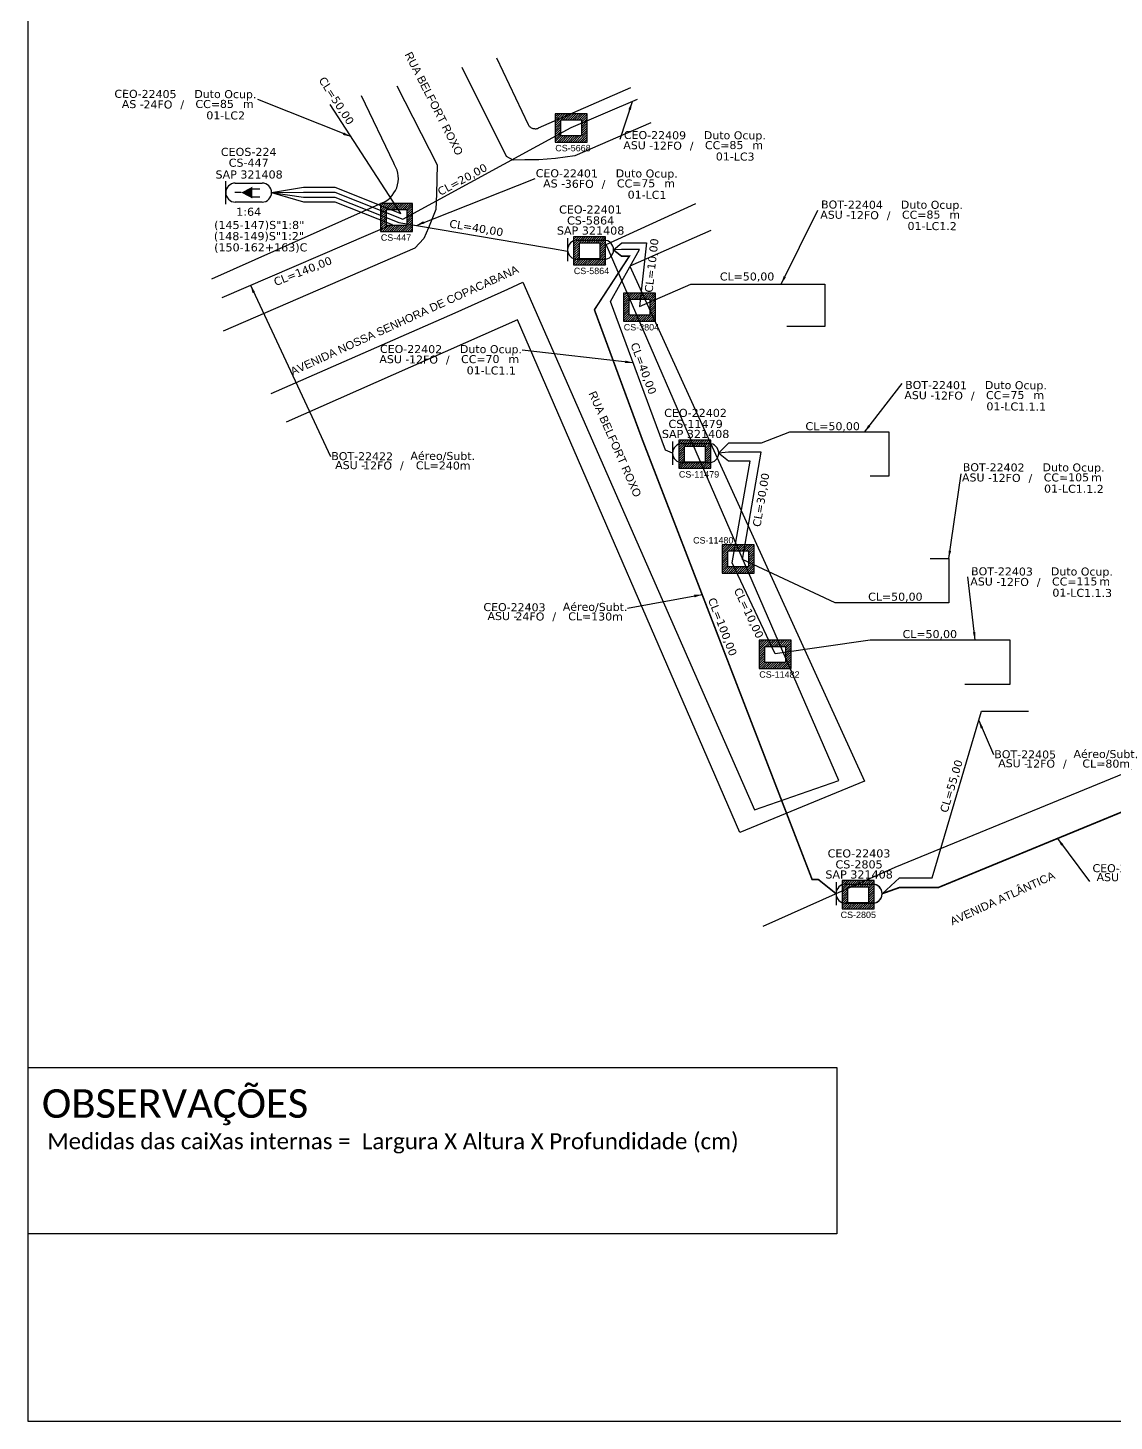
# Model space of a CAD drawing. Extents: x -89 to 749, y 705 to 1299.
# Drawn here: x -89.3 to 182, y 705 to 1053.1 of the extents above; entities that cross this region are included whole.
import ezdxf
from ezdxf.enums import TextEntityAlignment as Align

# ---------------------------------------------------------------- set-up
doc = ezdxf.new("R2010")
doc.units = 0
for name, color, linetype in [('10.0-Cartográfico', 252, 'Continuous'), ('10.1-Caixas Subterrâneas', 5, 'Continuous'), ('20.4-CEOS', 1, 'Continuous'), ('20.5-CEO', 1, 'Continuous'), ('CAP a instalar', 1, 'Continuous'), ('celulas gpon', 7, 'Continuous'), ('label_cabos', 7, 'Continuous'), ('Legenda', 1, 'Continuous'), ('Segmento de Logradouro Texto', 238, 'Continuous')]:
    doc.layers.add(name, color=color, linetype=linetype)
doc.layers.add('EXTRA', color=50, linetype='Continuous', plot=False)
doc.styles.add('ARIAL', font='arial.ttf')
doc.styles.add('DIGICADE', font='')
doc.styles.add('siredit', font='verdana.ttf')
doc.styles.add('WMF-Calibri0', font='calibri.ttf')
doc.styles.get('DIGICADE').set_extended_font_data('Arial')
doc.linetypes.add('FENCELINE1', pattern='A,0.25,-0.1,[133,ltypeshp.shx,S=0.1,R=0,X=-0.1,Y=0],-0.1,1', length=1.45)
doc.dimstyles.new('CC', dxfattribs={"dimtxt": 1, "dimasz": 2, "dimexe": 0.18, "dimexo": 0.0625, "dimgap": 0.09, "dimtad": 0, "dimdec": 0, "dimrnd": 1, "dimzin": 0, "dimdsep": 46, "dimtxsty": 'siredit', "dimblk": 'NONE', "dimcen": 0, "dimse1": 1, "dimse2": 1, "dimsd1": 1, "dimsd2": 1, "dimclrt": 7, "dimadec": 0, "dimazin": 0, "dimtfac": 1, "dimtdec": 0, "dimtofl": 0, "dimtmove": 0, "dimatfit": 3, "dimfxl": 0, "dimtolj": 1, "dimtzin": 0, "dimarcsym": 0})

# ---------------------------------------------------------------- blocks, each defined once
blk = doc.blocks.new('*X72')
at = {"color": 0, "linetype": 'Continuous'}
for p, q in [((-1.25, 0.34099), (-0.49099, 1.1)), ((-1.25, 0.517767), (-0.667767, 1.1)), ((-1.25, 0.694544), (-0.844544, 1.1)), ((-1.25, 0.87132), (-1.02132, 1.1)), ((-1.25, 1.048097), (-1.198097, 1.1)), ((-0.789214, 0.625), (-0.314214, 1.1)), ((-0.612437, 0.625), (-0.137437, 1.1)), ((-0.43566, 0.625), (0.03934, 1.1)), ((-0.258883, 0.625), (0.216117, 1.1)), ((-0.082107, 0.625), (0.392893, 1.1)), ((0.09467, 0.625), (0.56967, 1.1)), ((0.271447, 0.625), (0.746447, 1.1)), ((0.448223, 0.625), (0.923223, 1.1)), ((0.625, 0.625), (1.1, 1.1)), ((-1.25, 0.164214), (-0.8035, 0.610714)), ((-1.25, -0.012563), (-0.8035, 0.433937)), ((-1.25, -0.18934), (-0.8035, 0.25716)), ((-1.25, -0.366117), (-0.8035, 0.080383)), ((0.801777, 0.625), (1.25, 1.073223)), ((0.8035, 0.449947), (1.25, 0.896447)), ((0.8035, 0.27317), (1.25, 0.71967)), ((0.8035, 0.096393), (1.25, 0.542893)), ((0.8035, -0.080383), (1.25, 0.366117)), ((0.8035, -0.25716), (1.25, 0.18934)), ((0.8035, -0.433937), (1.25, 0.012563)), ((-1.25, -0.542893), (-0.8035, -0.096393)), ((-1.25, -0.71967), (-0.8035, -0.27317)), ((-1.25, -0.896447), (-0.8035, -0.449947)), ((-1.25, -1.073223), (-0.801777, -0.625)), ((-1.1, -1.1), (-0.625, -0.625)), ((-0.923223, -1.1), (-0.448223, -0.625)), ((-0.746447, -1.1), (-0.271447, -0.625)), ((-0.56967, -1.1), (-0.09467, -0.625)), ((-0.392893, -1.1), (0.082107, -0.625)), ((-0.216117, -1.1), (0.258883, -0.625)), ((-0.03934, -1.1), (0.43566, -0.625)), ((0.137437, -1.1), (0.612437, -0.625)), ((0.314214, -1.1), (0.789214, -0.625)), ((0.49099, -1.1), (1.25, -0.34099)), ((0.667767, -1.1), (1.25, -0.517767)), ((0.8035, -0.610714), (1.25, -0.164214)), ((0.844544, -1.1), (1.25, -0.694544)), ((1.02132, -1.1), (1.25, -0.87132)), ((1.198097, -1.1), (1.25, -1.048097))]:
    blk.add_line(p, q, dxfattribs=at)
blk = doc.blocks.new('MANHOLE_MQ')
at = {"color": 0, "linetype": 'Continuous'}
for p, q in [((0.00000623, 0.00000569), (-0.00000627, 0.00000569)), ((-0.00000627, 0.00000569), (-0.00000627, -0.00000531)), ((0.00000623, -0.00000531), (0.00000623, 0.00000569)), ((-0.00000404, 0.00000331), (0.00000399, 0.00000331)), ((-0.00000404, -0.00000294), (-0.00000404, 0.00000331)), ((0.00000399, 0.00000331), (0.00000399, -0.00000294)), ((-0.00000627, -0.00000531), (0.00000623, -0.00000531)), ((0.00000399, -0.00000294), (-0.00000404, -0.00000294)), ((0.00000399, -0.00000294), (0.00000399, -0.00000294))]:
    blk.add_line(p, q, dxfattribs=at)
at = {"color": 0, "linetype": 'Continuous', "xscale": 5e-06, "yscale": 5e-06, "zscale": 1e-05}
blk.add_blockref('*X72', (-0.00000002, 0.00000019), dxfattribs=at)
blk = doc.blocks.new('*U99')
at = {"layer": '20.5-CEO'}
for p, q in [((-1.56, 1.26), (1.8, 1.26)), ((1.8, -1.13), (-1.56, -1.13))]:
    blk.add_line(p, q, dxfattribs=at)
blk.add_lwpolyline([(-2.75, 1.51), (-2.75, -1.38)], dxfattribs=at)
for centre, start, end in [((-1.56, 0.07), 90, 270), ((1.8, 0.07), 270, 90)]:
    blk.add_arc(centre, 1.2, start, end, dxfattribs=at)
at = {"layer": '20.5-CEO', "color": 7, "style": 'siredit'}
for tag, p in [('FID', (0.11, 5.61)), ('LOCAL', (0.12, 4.23)), ('SAP', (0.12, 2.97)), ('FIBRAS_RESERVA', (0.12, -1.94))]:
    blk.add_attdef(tag, text='', height=1.01, dxfattribs=at).set_placement(p, align=Align.TOP_CENTER)
for tag, flags, p in [('ID_ATIVIDADE', 3, (0.11, -3.51)), ('FATOR', 1, (0.11, -4.82))]:
    blk.add_attdef(tag, text='', height=1.01, dxfattribs=dict(at, flags=flags)).set_placement(p, align=Align.TOP_CENTER)
at = {"layer": '20.5-CEO', "color": 7, "style": 'siredit', "flags": 3}
blk.add_attdef('QTDE', (-4.88, -7.06), '', height=1.01, dxfattribs=at)
blk = doc.blocks.new('Inst CB DT OCUP CFOA-SM-AS-80-TS-36')
at = {"layer": 'label_cabos', "color": 0, "style": 'siredit'}
for tag, flags, p in [('ID_ATIVIDADE', 3, (1.31, 2.67)), ('FATOR', 1, (11.56, 2.55))]:
    blk.add_attdef(tag, text='', height=1, rotation=359.69, dxfattribs=dict(at, flags=flags)).set_placement(p, align=Align.MIDDLE_CENTER)
for tag, p in [('DESTINO_CABO', (3.13, 1.26)), ('TIPO_CABO', (13.11, 1.24)), ('TIPO_CABO', (1.76, 0)), ('CABO', (4.69, -0.05)), ('/', (7.71, -0.05)), ('LANCE', (10.91, 0)), ('UND', (15.96, 0)), ('FID', (13.15, -1.41))]:
    blk.add_attdef(tag, text='', height=1, rotation=359.69, dxfattribs=at).set_placement(p, align=Align.MIDDLE_CENTER)
blk.add_attdef('QTDE', (12.43, -0.47), '', height=1, rotation=359.69, dxfattribs=at)
blk = doc.blocks.new('_None')
blk = doc.blocks.new('Inst CB DT OCUP CFOA-SM-ASU-120-S-12')
at = {"layer": 'label_cabos', "color": 0, "style": 'siredit'}
for tag, flags, p in [('ID_ATIVIDADE', 3, (1.31, 2.67)), ('FATOR', 1, (11.56, 2.55))]:
    blk.add_attdef(tag, text='', height=1, rotation=359.69, dxfattribs=dict(at, flags=flags)).set_placement(p, align=Align.MIDDLE_CENTER)
for tag, p in [('DESTINO_CABO', (3.13, 1.26)), ('TIPO_CABO', (13.11, 1.24)), ('TIPO_CABO', (1.26, 0)), ('CABO', (4.69, -0.05)), ('/', (7.71, -0.05)), ('LANCE', (10.91, 0)), ('UND', (15.96, 0)), ('FID', (13.15, -1.41))]:
    blk.add_attdef(tag, text='', height=1, rotation=359.69, dxfattribs=at).set_placement(p, align=Align.MIDDLE_CENTER)
blk.add_attdef('QTDE', (12.43, -0.47), '', height=1, rotation=359.69, dxfattribs=at)
blk = doc.blocks.new('LEGENDA DOS CABOS')
at = {"layer": 'EXTRA', "color": 0, "style": 'siredit'}
for tag, p in [('ID', (4.6, 0.97)), ('XX', (9.03, 0.97))]:
    blk.add_attdef(tag, text='', height=0.48, rotation=359.69, dxfattribs=at).set_placement(p, align=Align.MIDDLE_CENTER)
at = {"layer": 'Legenda', "color": 0, "style": 'siredit'}
for tag, p in [('TIPO_CABO', (1.31, 0)), ('CABO', (4.69, -0.05)), ('/', (6.81, -0.05)), ('METROS', (10.03, -0.05))]:
    blk.add_attdef(tag, text='', height=0.8, rotation=359.69, dxfattribs=at).set_placement(p, align=Align.MIDDLE_CENTER)
blk = doc.blocks.new('Inst CB DT OCUP CFOA-SM-AS-80-TS-24')
at = {"layer": 'label_cabos', "color": 0, "style": 'siredit'}
for tag, flags, p in [('ID_ATIVIDADE', 3, (1.31, 2.67)), ('FATOR', 1, (11.56, 2.55))]:
    blk.add_attdef(tag, text='', height=1, rotation=359.69, dxfattribs=dict(at, flags=flags)).set_placement(p, align=Align.MIDDLE_CENTER)
for tag, p in [('DESTINO_CABO', (3.13, 1.26)), ('TIPO_CABO', (13.11, 1.24)), ('TIPO_CABO', (1.76, 0)), ('CABO', (4.69, -0.05)), ('/', (7.71, -0.05)), ('LANCE', (10.91, 0)), ('UND', (15.96, 0)), ('FID', (13.15, -1.41))]:
    blk.add_attdef(tag, text='', height=1, rotation=359.69, dxfattribs=at).set_placement(p, align=Align.MIDDLE_CENTER)
blk.add_attdef('QTDE', (12.43, -0.47), '', height=1, rotation=359.69, dxfattribs=at)

msp = doc.modelspace()

# ---------------------------------------------------------------- linework, layer by layer
msp.add_lwpolyline([(-89.32, 705.02), (749.25, 705.02), (749.25, 1299.02), (-89.32, 1299.02), (-89.32, 705.02)])
at = {"color": 1}
for points in [[(112.55, 839.7), (112.55, 833.93)], [(114.95, 839.21), (121.66, 839.21)], [(114.95, 834.42), (121.59, 834.42)]]:
    msp.add_lwpolyline(points, dxfattribs=at)
at = {"color": 7}
msp.add_lwpolyline([(-89.24, 793.42), (112.74, 793.42), (112.74, 751.85), (-89.24, 751.85)], close=True, dxfattribs=at)
at = {"color": 1}
for centre, start, end in [((114.95, 836.81), 90, 270), ((121.66, 836.81), 268.3302, 90)]:
    msp.add_arc(centre, 2.39, start, end, dxfattribs=at)
at = {"layer": '10.0-Cartográfico', "color": 4}
for points in [[(27.75, 1045.62), (35.63, 1029.03), (35.71, 1028.85), (35.83, 1028.69), (35.95, 1028.55), (36.1, 1028.42), (36.26, 1028.3), (36.42, 1028.19), (36.61, 1028.1), (36.79, 1028.03), (36.99, 1027.98), (37.2, 1027.97), (37.4, 1027.95), (37.61, 1027.95), (37.81, 1027.99), (38, 1028.03), (38.25, 1028.12), (61.32, 1038.26)], [(66.25, 1029.45), (47.3, 1021.16), (42.49, 1020.51), (38.32, 1020.17), (34.78, 1020.13), (31.89, 1020.09), (30.27, 1020.97), (19.13, 1043.2)], [(2.85, 1038.64), (12.91, 1018.89), (12.77, 1011.69), (12.59, 1007.77), (10.77, 1003.17), (9.62, 1000.54), (7.3, 998.12), (-40.51, 977.33)], [(-43.37, 990.43), (-0.08, 1009.75), (0.56, 1010.21), (1.14, 1010.7), (1.66, 1011.27), (2.1, 1011.88), (2.48, 1012.54), (2.8, 1013.21), (3.02, 1013.92), (3.17, 1014.66), (3.22, 1015.4), (3.21, 1016.14), (3.1, 1016.86), (2.92, 1017.58), (2.63, 1018.28), (2.29, 1018.95), (2.07, 1019.31), (-6.01, 1036.15)], [(-28.53, 961.75), (17.44, 981.92), (30.59, 987.89), (34.35, 989.63), (92.16, 857.8), (113.24, 865.08), (55.11, 999.03), (77.56, 1009.23)], [(81.3, 1002.53), (61.05, 993.57), (119.67, 864.93), (88.48, 852.06), (32.96, 980.17), (-24.82, 954.58)], [(94.38, 828.68), (127.29, 843.45), (297.44, 913.21), (297.81, 913.39), (298.14, 913.59), (298.45, 913.83), (298.73, 914.11), (298.98, 914.4), (299.21, 914.73), (299.38, 915.07), (299.52, 915.42), (299.63, 915.78), (299.68, 916.16), (299.7, 916.54), (299.67, 916.92), (299.61, 917.29), (299.49, 917.65), (299.31, 918.05), (280.04, 955.14)]]:
    msp.add_lwpolyline(points, dxfattribs=at)
at = {"layer": '20.4-CEOS', "color": 5}
for p, q in [((-37.5, 1014.36), (-30.82, 1014.36)), ((-30.82, 1009.59), (-37.5, 1009.59))]:
    msp.add_line(p, q, dxfattribs=at)
for points in [[(-39.89, 1009.1), (-39.89, 1014.85)], [(-36.01, 1011.98), (-37.61, 1011.98)], [(-33.37, 1012.92), (-31.34, 1012.92)], [(-33.37, 1010.94), (-31.34, 1010.94)]]:
    msp.add_lwpolyline(points, dxfattribs=at)
msp.add_lwpolyline([(-36.01, 1011.98, 0, 2.94, 0), (-33.25, 1011.98, 2.94, 2.94, 0)], format="xyseb", dxfattribs=at)
for centre, start, end in [((-37.5, 1011.98), 90, 270), ((-30.82, 1011.98), 270, 90)]:
    msp.add_arc(centre, 2.38, start, end, dxfattribs=at)
at = {"layer": '20.5-CEO', "color": 5}
for p, q in [((47.88, 1000.09), (54.59, 1000.09)), ((54.59, 995.3), (47.88, 995.3)), ((114.95, 839.21), (121.66, 839.21)), ((121.66, 834.42), (114.95, 834.42))]:
    msp.add_line(p, q, dxfattribs=at)
msp.add_lwpolyline([(45.49, 1000.58), (45.49, 994.81)], dxfattribs=at)
at = {"layer": '20.5-CEO', "color": 1}
msp.add_lwpolyline([(112.55, 839.7), (112.55, 833.93)], dxfattribs=at)
at = {"layer": '20.5-CEO', "color": 5}
for centre, start, end in [((47.88, 997.7), 90, 270), ((54.59, 997.7), 270, 90)]:
    msp.add_arc(centre, 2.39, start, end, dxfattribs=at)
at = {"layer": '20.5-CEO', "color": 1}
for centre, start, end in [((114.95, 836.81), 90, 270), ((121.66, 836.81), 270, 90)]:
    msp.add_arc(centre, 2.39, start, end, dxfattribs=at)
at = {"layer": 'CAP a instalar', "color": 7, "linetype": 'FENCELINE1', "ltscale": 5}
for points in [[(-28.43, 1011.97), (-20.46, 1012.09), (-12.61, 1012.09), (4.33, 1005.37), (46.36, 1028.26), (62.97, 1035.32)], [(-28.43, 1011.97), (-20.46, 1013.3), (-12.61, 1013.3), (3.87, 1006.77), (-13.81, 1033.96)], [(-28.43, 1011.97), (-20.46, 1009.66), (-12.61, 1009.66), (1.71, 1003.98), (-40.91, 985.69)], [(56.99, 997.7), (59.02, 999.44), (65.21, 999.44), (63.46, 983.49), (76.26, 989.13), (109.72, 989.13), (109.72, 978.55), (100.28, 978.55)], [(71.72, 946.87), (69.97, 947.6), (56.2, 984.75), (63.47, 997.77), (58.93, 997.78), (56.94, 997.66)], [(121.09, 941.23), (125.84, 941.23), (125.84, 952.11), (100.89, 952.11), (93.86, 949.36), (85.68, 949.36), (83.22, 946.87)], [(136.09, 920.52), (140.69, 920.52), (140.69, 909.51), (112.35, 909.51), (89.17, 920.32), (93.86, 947.1), (85.68, 947.1), (83.22, 946.87)], [(144.75, 889.15), (156.06, 889.15), (156.06, 900.19), (121.07, 900.19), (97.31, 896.73), (86.61, 919.46), (91.06, 944.85), (85.68, 944.85), (83.22, 946.87)], [(124.05, 836.81), (128.39, 840.8), (136.55, 840.8), (148.87, 882.42), (160.59, 882.42)]]:
    msp.add_lwpolyline(points, dxfattribs=at)
at = {"layer": 'CAP a instalar', "color": 5, "linetype": 'FENCELINE1', "ltscale": 5}
msp.add_lwpolyline([(-28.43, 1011.97), (-20.46, 1010.87), (-12.61, 1010.87), (3.36, 1004.54), (33.35, 999.42), (41.71, 997.99), (45.49, 997.35)], dxfattribs=at)
at = {"layer": 'CAP a instalar', "color": 1, "linetype": 'FENCELINE1', "ltscale": 5, "const_width": 0.4}
for points in [[(56.94, 997.66), (58.93, 996.12), (60.94, 996.12), (52.19, 982.71), (64.11, 950.39), (106.57, 840.35), (108.1, 840.37), (112.55, 836.81)], [(124.05, 836.81), (128.39, 838.35), (138.09, 838.35), (247.26, 883.29), (248.73, 888.29), (252.55, 888.24), (254.25, 890.69)]]:
    msp.add_lwpolyline(points, dxfattribs=at)

# ---------------------------------------------------------------- block references
at = {"layer": '10.1-Caixas Subterrâneas', "color": 30, "xscale": 639575.1086223164, "yscale": 639575.1086223164, "zscale": 639575.1086223164}
for p, rotation in [((46.36, 1028.26), 180.0000000000629), ((2.78, 1005.9), 180.000000000063), ((50.99, 997.56), 180.0000000000629), ((63.46, 983.49), 180.0000000000628), ((77.23, 946.74), 180.0000000000628), ((88.1, 920.56), 180.0000000000627), ((97.31, 896.73), 180.0000000000627), ((118.06, 836.68), 180.0000000000627)]:
    msp.add_blockref('MANHOLE_MQ', p, dxfattribs=dict(at, rotation=rotation))
at = {"layer": '20.5-CEO', "color": 0, "lineweight": 0}
ref = msp.add_blockref('*U99', (77.23, 946.74), dxfattribs=dict(at, xscale=2, yscale=2, zscale=2))
ref.add_attrib('LOCAL', 'CS-11479', dxfattribs={"color": 7, "height": 2.028, "style": 'siredit'}).set_placement((77.47, 955.2), align=Align.TOP_CENTER)
ref.add_attrib('SAP', 'SAP 321408', dxfattribs={"color": 7, "height": 2.028, "style": 'siredit'}).set_placement((77.47, 952.69), align=Align.TOP_CENTER)
ref.add_attrib('FID', 'CEO-22402', dxfattribs={"layer": '20.4-CEOS', "color": 7, "height": 2.019, "style": 'siredit'}).set_placement((77.45, 957.95), align=Align.TOP_CENTER)
at = {"layer": 'label_cabos', "color": 0, "lineweight": 0}
ref = msp.add_blockref('Inst CB DT OCUP CFOA-SM-AS-80-TS-24', (-66.21, 1034.1), dxfattribs=dict(at, xscale=2, yscale=2, zscale=2))
ref.add_attrib('DESTINO_CABO', 'CEO-22405', dxfattribs={"color": 0, "height": 2, "rotation": 359.69, "style": 'siredit'}).set_placement((-59.94, 1036.63), align=Align.MIDDLE_CENTER)
ref.add_attrib('CABO', '24FO', dxfattribs={"color": 0, "height": 2, "rotation": 359.69, "style": 'siredit'}).set_placement((-56.83, 1034), align=Align.MIDDLE_CENTER)
ref.add_attrib('TIPO_CABO', 'Duto Ocup.', dxfattribs={"color": 0, "height": 2, "rotation": 359.69, "style": 'siredit'}).set_placement((-39.99, 1036.59), align=Align.MIDDLE_CENTER)
ref.add_attrib('/', '/', dxfattribs={"color": 0, "height": 2, "rotation": 359.69, "style": 'siredit'}).set_placement((-50.78, 1034), align=Align.MIDDLE_CENTER)
ref.add_attrib('TIPO_CABO', 'AS - ', dxfattribs={"color": 0, "height": 2, "rotation": 359.69, "style": 'siredit'}).set_placement((-62.68, 1034.09), align=Align.MIDDLE_CENTER)
ref.add_attrib('FID', '01-LC2', dxfattribs={"color": 0, "height": 2, "rotation": 359.69, "style": 'siredit'}).set_placement((-39.91, 1031.27), align=Align.MIDDLE_CENTER)
ref.add_attrib('LANCE', 'CC=', dxfattribs={"color": 0, "height": 2, "rotation": 359.69, "style": 'siredit'}).set_placement((-44.39, 1034.11), align=Align.MIDDLE_CENTER)
ref.add_attrib('QTDE', '85', (-41.35, 1033.15), dxfattribs={"color": 0, "height": 2, "rotation": 359.69, "style": 'siredit'})
ref.add_attrib('UND', 'm', dxfattribs={"color": 0, "height": 2, "rotation": 359.69, "style": 'siredit'}).set_placement((-34.28, 1034.11), align=Align.MIDDLE_CENTER)
ref = msp.add_blockref('Inst CB DT OCUP CFOA-SM-ASU-120-S-12', (61.05, 1023.81), dxfattribs=dict(at, xscale=2, yscale=2, zscale=2))
ref.add_attrib('DESTINO_CABO', 'CEO-22409', dxfattribs={"color": 0, "height": 2, "rotation": 359.69, "style": 'siredit'}).set_placement((67.32, 1026.34), align=Align.MIDDLE_CENTER)
ref.add_attrib('CABO', '12FO', dxfattribs={"color": 0, "height": 2, "rotation": 359.69, "style": 'siredit'}).set_placement((70.43, 1023.71), align=Align.MIDDLE_CENTER)
ref.add_attrib('TIPO_CABO', 'Duto Ocup.', dxfattribs={"color": 0, "height": 2, "rotation": 359.69, "style": 'siredit'}).set_placement((87.27, 1026.3), align=Align.MIDDLE_CENTER)
ref.add_attrib('/', '/', dxfattribs={"color": 0, "height": 2, "rotation": 359.69, "style": 'siredit'}).set_placement((76.48, 1023.71), align=Align.MIDDLE_CENTER)
ref.add_attrib('TIPO_CABO', 'ASU - ', dxfattribs={"color": 0, "height": 2, "rotation": 359.69, "style": 'siredit'}).set_placement((63.58, 1023.81), align=Align.MIDDLE_CENTER)
ref.add_attrib('FID', '01-LC3', dxfattribs={"color": 0, "height": 2, "rotation": 359.69, "style": 'siredit'}).set_placement((87.35, 1020.99), align=Align.MIDDLE_CENTER)
ref.add_attrib('LANCE', 'CC=', dxfattribs={"color": 0, "height": 2, "rotation": 359.69, "style": 'siredit'}).set_placement((82.87, 1023.82), align=Align.MIDDLE_CENTER)
ref.add_attrib('QTDE', '85', (85.91, 1022.87), dxfattribs={"color": 0, "height": 2, "rotation": 359.69, "style": 'siredit'})
ref.add_attrib('UND', 'm', dxfattribs={"color": 0, "height": 2, "rotation": 359.69, "style": 'siredit'}).set_placement((92.98, 1023.82), align=Align.MIDDLE_CENTER)
ref = msp.add_blockref('Inst CB DT OCUP CFOA-SM-AS-80-TS-36', (39.04, 1014.27), dxfattribs=dict(at, xscale=2, yscale=2, zscale=2))
ref.add_attrib('DESTINO_CABO', 'CEO-22401', dxfattribs={"color": 0, "height": 2, "rotation": 359.69, "style": 'siredit'}).set_placement((45.3, 1016.79), align=Align.MIDDLE_CENTER)
ref.add_attrib('CABO', '36FO', dxfattribs={"color": 0, "height": 2, "rotation": 359.69, "style": 'siredit'}).set_placement((48.41, 1014.16), align=Align.MIDDLE_CENTER)
ref.add_attrib('TIPO_CABO', 'Duto Ocup.', dxfattribs={"color": 0, "height": 2, "rotation": 359.69, "style": 'siredit'}).set_placement((65.26, 1016.76), align=Align.MIDDLE_CENTER)
ref.add_attrib('/', '/', dxfattribs={"color": 0, "height": 2, "rotation": 359.69, "style": 'siredit'}).set_placement((54.47, 1014.16), align=Align.MIDDLE_CENTER)
ref.add_attrib('TIPO_CABO', 'AS - ', dxfattribs={"color": 0, "height": 2, "rotation": 359.69, "style": 'siredit'}).set_placement((42.56, 1014.26), align=Align.MIDDLE_CENTER)
ref.add_attrib('FID', '01-LC1', dxfattribs={"color": 0, "height": 2, "rotation": 359.69, "style": 'siredit'}).set_placement((65.33, 1011.44), align=Align.MIDDLE_CENTER)
ref.add_attrib('LANCE', 'CC=', dxfattribs={"color": 0, "height": 2, "rotation": 359.69, "style": 'siredit'}).set_placement((60.86, 1014.27), align=Align.MIDDLE_CENTER)
ref.add_attrib('QTDE', '75', (63.9, 1013.32), dxfattribs={"color": 0, "height": 2, "rotation": 359.69, "style": 'siredit'})
ref.add_attrib('UND', 'm', dxfattribs={"color": 0, "height": 2, "rotation": 359.69, "style": 'siredit'}).set_placement((70.97, 1014.27), align=Align.MIDDLE_CENTER)
ref = msp.add_blockref('Inst CB DT OCUP CFOA-SM-ASU-120-S-12', (110.26, 1006.45), dxfattribs=dict(at, xscale=2, yscale=2, zscale=2))
ref.add_attrib('DESTINO_CABO', 'BOT-22404', dxfattribs={"color": 0, "height": 2, "rotation": 359.69, "style": 'siredit'}).set_placement((116.52, 1008.97), align=Align.MIDDLE_CENTER)
ref.add_attrib('CABO', '12FO', dxfattribs={"color": 0, "height": 2, "rotation": 359.69, "style": 'siredit'}).set_placement((119.63, 1006.34), align=Align.MIDDLE_CENTER)
ref.add_attrib('TIPO_CABO', 'Duto Ocup.', dxfattribs={"color": 0, "height": 2, "rotation": 359.69, "style": 'siredit'}).set_placement((136.47, 1008.94), align=Align.MIDDLE_CENTER)
ref.add_attrib('/', '/', dxfattribs={"color": 0, "height": 2, "rotation": 359.69, "style": 'siredit'}).set_placement((125.69, 1006.34), align=Align.MIDDLE_CENTER)
ref.add_attrib('TIPO_CABO', 'ASU - ', dxfattribs={"color": 0, "height": 2, "rotation": 359.69, "style": 'siredit'}).set_placement((112.78, 1006.44), align=Align.MIDDLE_CENTER)
ref.add_attrib('FID', '01-LC1.2', dxfattribs={"color": 0, "height": 2, "rotation": 359.69, "style": 'siredit'}).set_placement((136.55, 1003.62), align=Align.MIDDLE_CENTER)
ref.add_attrib('LANCE', 'CC=', dxfattribs={"color": 0, "height": 2, "rotation": 359.69, "style": 'siredit'}).set_placement((132.08, 1006.45), align=Align.MIDDLE_CENTER)
ref.add_attrib('QTDE', '85', (135.12, 1005.5), dxfattribs={"color": 0, "height": 2, "rotation": 359.69, "style": 'siredit'})
ref.add_attrib('UND', 'm', dxfattribs={"color": 0, "height": 2, "rotation": 359.69, "style": 'siredit'}).set_placement((142.19, 1006.45), align=Align.MIDDLE_CENTER)
ref = msp.add_blockref('Inst CB DT OCUP CFOA-SM-ASU-120-S-12', (0.13, 970.37), dxfattribs=dict(at, xscale=2, yscale=2, zscale=2))
ref.add_attrib('DESTINO_CABO', 'CEO-22402', dxfattribs={"color": 0, "height": 2, "rotation": 359.69, "style": 'siredit'}).set_placement((6.4, 972.89), align=Align.MIDDLE_CENTER)
ref.add_attrib('CABO', '12FO', dxfattribs={"color": 0, "height": 2, "rotation": 359.69, "style": 'siredit'}).set_placement((9.5, 970.27), align=Align.MIDDLE_CENTER)
ref.add_attrib('TIPO_CABO', 'Duto Ocup.', dxfattribs={"color": 0, "height": 2, "rotation": 359.69, "style": 'siredit'}).set_placement((26.35, 972.86), align=Align.MIDDLE_CENTER)
ref.add_attrib('/', '/', dxfattribs={"color": 0, "height": 2, "rotation": 359.69, "style": 'siredit'}).set_placement((15.56, 970.27), align=Align.MIDDLE_CENTER)
ref.add_attrib('TIPO_CABO', 'ASU - ', dxfattribs={"color": 0, "height": 2, "rotation": 359.69, "style": 'siredit'}).set_placement((2.66, 970.36), align=Align.MIDDLE_CENTER)
ref.add_attrib('FID', '01-LC1.1', dxfattribs={"color": 0, "height": 2, "rotation": 359.69, "style": 'siredit'}).set_placement((26.43, 967.54), align=Align.MIDDLE_CENTER)
ref.add_attrib('LANCE', 'CC=', dxfattribs={"color": 0, "height": 2, "rotation": 359.69, "style": 'siredit'}).set_placement((21.95, 970.37), align=Align.MIDDLE_CENTER)
ref.add_attrib('QTDE', '70', (24.99, 969.42), dxfattribs={"color": 0, "height": 2, "rotation": 359.69, "style": 'siredit'})
ref.add_attrib('UND', 'm', dxfattribs={"color": 0, "height": 2, "rotation": 359.69, "style": 'siredit'}).set_placement((32.06, 970.37), align=Align.MIDDLE_CENTER)
ref = msp.add_blockref('Inst CB DT OCUP CFOA-SM-ASU-120-S-12', (131.25, 961.37), dxfattribs=dict(at, xscale=2, yscale=2, zscale=2))
ref.add_attrib('DESTINO_CABO', 'BOT-22401', dxfattribs={"color": 0, "height": 2, "rotation": 359.69, "style": 'siredit'}).set_placement((137.52, 963.89), align=Align.MIDDLE_CENTER)
ref.add_attrib('CABO', '12FO', dxfattribs={"color": 0, "height": 2, "rotation": 359.69, "style": 'siredit'}).set_placement((140.63, 961.27), align=Align.MIDDLE_CENTER)
ref.add_attrib('TIPO_CABO', 'Duto Ocup.', dxfattribs={"color": 0, "height": 2, "rotation": 359.69, "style": 'siredit'}).set_placement((157.47, 963.86), align=Align.MIDDLE_CENTER)
ref.add_attrib('/', '/', dxfattribs={"color": 0, "height": 2, "rotation": 359.69, "style": 'siredit'}).set_placement((146.68, 961.27), align=Align.MIDDLE_CENTER)
ref.add_attrib('TIPO_CABO', 'ASU - ', dxfattribs={"color": 0, "height": 2, "rotation": 359.69, "style": 'siredit'}).set_placement((133.78, 961.36), align=Align.MIDDLE_CENTER)
ref.add_attrib('FID', '01-LC1.1.1', dxfattribs={"color": 0, "height": 2, "rotation": 359.69, "style": 'siredit'}).set_placement((157.55, 958.54), align=Align.MIDDLE_CENTER)
ref.add_attrib('LANCE', 'CC=', dxfattribs={"color": 0, "height": 2, "rotation": 359.69, "style": 'siredit'}).set_placement((153.07, 961.37), align=Align.MIDDLE_CENTER)
ref.add_attrib('QTDE', '75', (156.11, 960.42), dxfattribs={"color": 0, "height": 2, "rotation": 359.69, "style": 'siredit'})
ref.add_attrib('UND', 'm', dxfattribs={"color": 0, "height": 2, "rotation": 359.69, "style": 'siredit'}).set_placement((163.18, 961.37), align=Align.MIDDLE_CENTER)
ref = msp.add_blockref('LEGENDA DOS CABOS', (-14.3, 942.85), dxfattribs=dict(at, xscale=2, yscale=2, zscale=2))
ref.add_attrib('ID', 'BOT-22422', dxfattribs={"color": 0, "height": 2, "rotation": 359.69, "style": 'siredit'}).set_placement((-5.82, 946.11), align=Align.MIDDLE_CENTER)
ref.add_attrib('CABO', '12FO', dxfattribs={"color": 0, "height": 2, "rotation": 359.69, "style": 'siredit'}).set_placement((-1.97, 943.8), align=Align.MIDDLE_CENTER)
ref.add_attrib('METROS', 'CL=240m', dxfattribs={"color": 0, "height": 2, "rotation": 359.69, "style": 'siredit'}).set_placement((14.42, 943.8), align=Align.MIDDLE_CENTER)
ref.add_attrib('XX', 'Aéreo/Subt.', dxfattribs={"color": 0, "height": 2, "rotation": 359.69, "style": 'siredit'}).set_placement((14.31, 946.19), align=Align.MIDDLE_CENTER)
ref.add_attrib('/', '/', dxfattribs={"color": 0, "height": 2, "rotation": 359.69, "style": 'siredit'}).set_placement((4.08, 943.8), align=Align.MIDDLE_CENTER)
ref.add_attrib('TIPO_CABO', 'ASU -', dxfattribs={"color": 0, "height": 2, "rotation": 359.69, "style": 'siredit'}).set_placement((-8.82, 943.89), align=Align.MIDDLE_CENTER)
ref = msp.add_blockref('Inst CB DT OCUP CFOA-SM-ASU-120-S-12', (145.66, 940.81), dxfattribs=dict(at, xscale=2, yscale=2, zscale=2))
ref.add_attrib('DESTINO_CABO', 'BOT-22402', dxfattribs={"color": 0, "height": 2, "rotation": 359.69, "style": 'siredit'}).set_placement((151.92, 943.33), align=Align.MIDDLE_CENTER)
ref.add_attrib('CABO', '12FO', dxfattribs={"color": 0, "height": 2, "rotation": 359.69, "style": 'siredit'}).set_placement((155.03, 940.7), align=Align.MIDDLE_CENTER)
ref.add_attrib('TIPO_CABO', 'Duto Ocup.', dxfattribs={"color": 0, "height": 2, "rotation": 359.69, "style": 'siredit'}).set_placement((171.87, 943.3), align=Align.MIDDLE_CENTER)
ref.add_attrib('/', '/', dxfattribs={"color": 0, "height": 2, "rotation": 359.69, "style": 'siredit'}).set_placement((161.09, 940.7), align=Align.MIDDLE_CENTER)
ref.add_attrib('TIPO_CABO', 'ASU - ', dxfattribs={"color": 0, "height": 2, "rotation": 359.69, "style": 'siredit'}).set_placement((148.18, 940.8), align=Align.MIDDLE_CENTER)
ref.add_attrib('FID', '01-LC1.1.2', dxfattribs={"color": 0, "height": 2, "rotation": 359.69, "style": 'siredit'}).set_placement((171.95, 937.98), align=Align.MIDDLE_CENTER)
ref.add_attrib('LANCE', 'CC=', dxfattribs={"color": 0, "height": 2, "rotation": 359.69, "style": 'siredit'}).set_placement((167.48, 940.81), align=Align.MIDDLE_CENTER)
ref.add_attrib('QTDE', '105', (170.52, 939.86), dxfattribs={"color": 0, "height": 2, "rotation": 359.69, "style": 'siredit'})
ref.add_attrib('UND', 'm', dxfattribs={"color": 0, "height": 2, "rotation": 359.69, "style": 'siredit'}).set_placement((177.59, 940.81), align=Align.MIDDLE_CENTER)
ref = msp.add_blockref('Inst CB DT OCUP CFOA-SM-ASU-120-S-12', (147.73, 914.81), dxfattribs=dict(at, xscale=2, yscale=2, zscale=2))
ref.add_attrib('DESTINO_CABO', 'BOT-22403', dxfattribs={"color": 0, "height": 2, "rotation": 359.69, "style": 'siredit'}).set_placement((153.99, 917.33), align=Align.MIDDLE_CENTER)
ref.add_attrib('CABO', '12FO', dxfattribs={"color": 0, "height": 2, "rotation": 359.69, "style": 'siredit'}).set_placement((157.1, 914.71), align=Align.MIDDLE_CENTER)
ref.add_attrib('TIPO_CABO', 'Duto Ocup.', dxfattribs={"color": 0, "height": 2, "rotation": 359.69, "style": 'siredit'}).set_placement((173.95, 917.3), align=Align.MIDDLE_CENTER)
ref.add_attrib('/', '/', dxfattribs={"color": 0, "height": 2, "rotation": 359.69, "style": 'siredit'}).set_placement((163.16, 914.71), align=Align.MIDDLE_CENTER)
ref.add_attrib('TIPO_CABO', 'ASU - ', dxfattribs={"color": 0, "height": 2, "rotation": 359.69, "style": 'siredit'}).set_placement((150.26, 914.8), align=Align.MIDDLE_CENTER)
ref.add_attrib('FID', '01-LC1.1.3', dxfattribs={"color": 0, "height": 2, "rotation": 359.69, "style": 'siredit'}).set_placement((174.03, 911.98), align=Align.MIDDLE_CENTER)
ref.add_attrib('LANCE', 'CC=', dxfattribs={"color": 0, "height": 2, "rotation": 359.69, "style": 'siredit'}).set_placement((169.55, 914.81), align=Align.MIDDLE_CENTER)
ref.add_attrib('QTDE', '115', (172.59, 913.86), dxfattribs={"color": 0, "height": 2, "rotation": 359.69, "style": 'siredit'})
ref.add_attrib('UND', 'm', dxfattribs={"color": 0, "height": 2, "rotation": 359.69, "style": 'siredit'}).set_placement((179.66, 914.81), align=Align.MIDDLE_CENTER)
ref = msp.add_blockref('LEGENDA DOS CABOS', (23.75, 905.13), dxfattribs=dict(at, xscale=2, yscale=2, zscale=2))
ref.add_attrib('ID', 'CEO-22403', dxfattribs={"color": 0, "height": 2, "rotation": 359.69, "style": 'siredit'}).set_placement((32.23, 908.39), align=Align.MIDDLE_CENTER)
ref.add_attrib('CABO', '24FO', dxfattribs={"color": 0, "height": 2, "rotation": 359.69, "style": 'siredit'}).set_placement((36.08, 906.08), align=Align.MIDDLE_CENTER)
ref.add_attrib('METROS', 'CL=130m', dxfattribs={"color": 0, "height": 2, "rotation": 359.69, "style": 'siredit'}).set_placement((52.47, 906.08), align=Align.MIDDLE_CENTER)
ref.add_attrib('XX', 'Aéreo/Subt.', dxfattribs={"color": 0, "height": 2, "rotation": 359.69, "style": 'siredit'}).set_placement((52.37, 908.47), align=Align.MIDDLE_CENTER)
ref.add_attrib('/', '/', dxfattribs={"color": 0, "height": 2, "rotation": 359.69, "style": 'siredit'}).set_placement((42.14, 906.08), align=Align.MIDDLE_CENTER)
ref.add_attrib('TIPO_CABO', 'ASU -', dxfattribs={"color": 0, "height": 2, "rotation": 359.69, "style": 'siredit'}).set_placement((29.23, 906.17), align=Align.MIDDLE_CENTER)
ref = msp.add_blockref('LEGENDA DOS CABOS', (151.31, 868.36), dxfattribs=dict(at, xscale=2, yscale=2, zscale=2))
ref.add_attrib('ID', 'BOT-22405', dxfattribs={"color": 0, "height": 2, "rotation": 359.69, "style": 'siredit'}).set_placement((159.79, 871.62), align=Align.MIDDLE_CENTER)
ref.add_attrib('CABO', '12FO', dxfattribs={"color": 0, "height": 2, "rotation": 359.69, "style": 'siredit'}).set_placement((163.64, 869.31), align=Align.MIDDLE_CENTER)
ref.add_attrib('METROS', 'CL=80m', dxfattribs={"color": 0, "height": 2, "rotation": 359.69, "style": 'siredit'}).set_placement((180.03, 869.31), align=Align.MIDDLE_CENTER)
ref.add_attrib('XX', 'Aéreo/Subt.', dxfattribs={"color": 0, "height": 2, "rotation": 359.69, "style": 'siredit'}).set_placement((179.93, 871.71), align=Align.MIDDLE_CENTER)
ref.add_attrib('/', '/', dxfattribs={"color": 0, "height": 2, "rotation": 359.69, "style": 'siredit'}).set_placement((169.69, 869.31), align=Align.MIDDLE_CENTER)
ref.add_attrib('TIPO_CABO', 'ASU -', dxfattribs={"color": 0, "height": 2, "rotation": 359.69, "style": 'siredit'}).set_placement((156.79, 869.4), align=Align.MIDDLE_CENTER)
ref = msp.add_blockref('LEGENDA DOS CABOS', (175.88, 839.89), dxfattribs=dict(at, xscale=2, yscale=2, zscale=2))
ref.add_attrib('ID', 'CEO-22404', dxfattribs={"color": 0, "height": 2, "rotation": 359.69, "style": 'siredit'}).set_placement((184.36, 843.15), align=Align.MIDDLE_CENTER)
ref.add_attrib('CABO', '24FO', dxfattribs={"color": 0, "height": 2, "rotation": 359.69, "style": 'siredit'}).set_placement((188.21, 840.84), align=Align.MIDDLE_CENTER)
ref.add_attrib('METROS', 'CL=130m', dxfattribs={"color": 0, "height": 2, "rotation": 359.69, "style": 'siredit'}).set_placement((204.6, 840.84), align=Align.MIDDLE_CENTER)
ref.add_attrib('XX', 'Aéreo/Subt.', dxfattribs={"color": 0, "height": 2, "rotation": 359.69, "style": 'siredit'}).set_placement((204.49, 843.23), align=Align.MIDDLE_CENTER)
ref.add_attrib('/', '/', dxfattribs={"color": 0, "height": 2, "rotation": 359.69, "style": 'siredit'}).set_placement((194.26, 840.84), align=Align.MIDDLE_CENTER)
ref.add_attrib('TIPO_CABO', 'ASU -', dxfattribs={"color": 0, "height": 2, "rotation": 359.69, "style": 'siredit'}).set_placement((181.36, 840.93), align=Align.MIDDLE_CENTER)

# ---------------------------------------------------------------- texts
at = {"color": 7, "style": 'WMF-Calibri0'}
msp.add_text('OBSERVAÇÕES', height=7.1308, dxfattribs=at).set_placement((-85.83, 780.81))
at = {"color": 7, "insert": (-84.48, 776.97), "char_height": 4, "width": 658.8434, "attachment_point": 1, "style": 'WMF-Calibri0'}
msp.add_mtext('Medidas das caiXas internas =  Largura X Altura X Profundidade (cm)', dxfattribs=at)
at = {"layer": '10.1-Caixas Subterrâneas', "color": 30, "style": 'ARIAL'}
for s, p in [('CS-5668', (42.42, 1022.3)), ('CS-447', (-1.16, 999.95)), ('CS-5864', (47.05, 991.61)), ('CS-3804', (59.52, 977.54)), ('CS-11479', (73.29, 940.78)), ('CS-11480', (76.84, 924.3)), ('CS-11482', (93.37, 890.77)), ('CS-2805', (113.69, 830.73))]:
    msp.add_text(s, height=1.6, dxfattribs=at).set_placement(p)
at = {"layer": '20.4-CEOS', "color": 5, "style": 'siredit'}
for s, p in [('CEOS-224', (-34.16, 1023.16)), ('CS-447', (-34.16, 1020.46)), ('SAP 321408', (-34.06, 1017.52)), ('1:64', (-34.16, 1008.2)), ('CEO-22401', (51.21, 1008.77))]:
    msp.add_text(s, height=2.019, dxfattribs=at).set_placement(p, align=Align.TOP_CENTER)
for s, p in [('(145-147)S"1:8"', (-42.79, 1002.88)), ('(148-149)S"1:2"', (-42.86, 1000.1)), ('(150-162+163)C', (-42.79, 997.29))]:
    msp.add_text(s, height=2.0194, dxfattribs=at).set_placement(p)
at = {"layer": '20.4-CEOS', "color": 1, "style": 'siredit'}
msp.add_text('CEO-22403', height=2.019, dxfattribs=at).set_placement((118.28, 847.89), align=Align.TOP_CENTER)
at = {"layer": '20.5-CEO', "color": 5, "style": 'siredit'}
for s, p in [('CS-5864', (51.24, 1006.03)), ('SAP 321408', (51.24, 1003.51))]:
    msp.add_text(s, height=2.028, dxfattribs=at).set_placement(p, align=Align.TOP_CENTER)
at = {"layer": '20.5-CEO', "color": 1, "style": 'siredit'}
for s, p in [('SAP 321408', (118.3, 842.63)), ('CS-2805', (118.3, 845.15))]:
    msp.add_text(s, height=2.028, dxfattribs=at).set_placement(p, align=Align.TOP_CENTER)
at = {"layer": 'celulas gpon', "style": 'siredit'}
for s, rotation, p in [('CL=50,00', 303.0462, (-16.78, 1040.08)), ('CL=20,00', 28.54, (13.71, 1011.13)), ('CL=40,00', 350.4346, (15.84, 1003.3)), ('CL=10,00', 83.5891, (66.7, 986.9)), ('CL=140,00', 21.5124, (-27.42, 988.61)), ('CL=50,00', 0.0098, (83.52, 990.02)), ('CL=40,00', 290.4012, (61.17, 974.07)), ('CL=50,00', 0.0098, (104.9, 952.61)), ('CL=30,00', 80.4828, (93.66, 928.33)), ('CL=10,00', 295.2137, (86.96, 912.66)), ('CL=100,00', 291.0893, (80.52, 910.29)), ('CL=50,00', 0.0098, (120.56, 910.01)), ('CL=50,00', 0.0098, (129.17, 900.68)), ('CL=55,00', 73.4997, (140.36, 856.88))]:
    msp.add_text(s, height=2, rotation=rotation, dxfattribs=at).set_placement(p)
at = {"layer": 'Segmento de Logradouro Texto', "color": 5, "linetype": 'Continuous', "style": 'DIGICADE'}
for s, rotation, p in [('RUA BELFORT ROXO', 297.0603, (4.73, 1046.49)), ('AVENIDA NOSSA SENHORA DE COPACABANA', 24.4957, (-23.17, 966.27)), ('AVENIDA ATLÂNTICA', 24.4957, (141.58, 828.87))]:
    msp.add_text(s, height=2, rotation=rotation, dxfattribs=at).set_placement(p)
at = {"layer": 'Segmento de Logradouro Texto', "color": 7, "linetype": 'Continuous', "style": 'DIGICADE'}
msp.add_text('RUA BELFORT ROXO', height=2, rotation=293.7378, dxfattribs=at).set_placement((50.68, 961.82))

# ---------------------------------------------------------------- leaders
at = {"layer": 'label_cabos'}
for points in [[(-8.65, 1025.96), (-31.87, 1035.24)], [(61.61, 1034.63), (58.58, 1025.21)], [(7.71, 1003.8), (37.39, 1015.53)], [(98.84, 989.13), (107.98, 1007.62)], [(-33.73, 988.81), (-13.72, 946.08)], [(61.86, 969.47), (34.15, 972.62)], [(119.62, 952.11), (129.03, 964.26)], [(140.69, 920.52), (143.8, 941.75)], [(147.26, 900.19), (145.46, 915.98)], [(79.11, 911.52), (60.46, 908.1)], [(148.17, 880.05), (151.89, 871.59)], [(167.84, 850.6), (175.88, 839.89)]]:
    msp.add_leader(points, dimstyle='CC', override={"dimgap": 0.09, "dimtad": 0}, dxfattribs=at)

doc.saveas('drawing.dxf')
